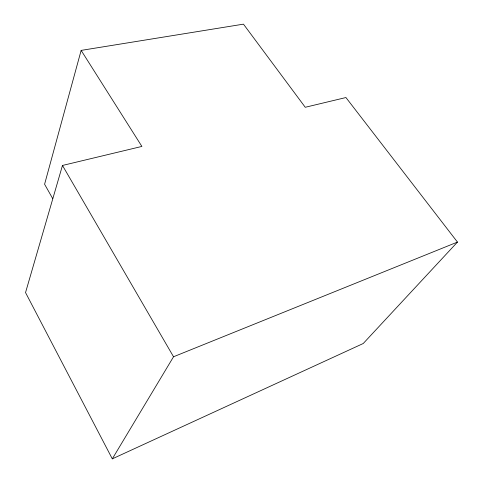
<?xml version="1.0" encoding="UTF-8"?>
<svg xmlns="http://www.w3.org/2000/svg" width="483" height="483" viewBox="0 0 483 483"><rect width="100%" height="100%" fill="white"/><g stroke="black" fill="none" stroke-linecap="round" stroke-linejoin="round"><path stroke-width="0.72" d="M81.144 50.395L141.893 146.427L62.476 165.458L25.539 292.577L112.304 458.85L363.234 343.51L457.461 242.086L345.931 97.536L305.25 107.28L243.462 24.15L81.144 50.395L44.593 184.24L52.738 198.676M112.304 458.85L173.536 356.762L457.461 242.086M62.476 165.458L173.536 356.762"/></g></svg>
